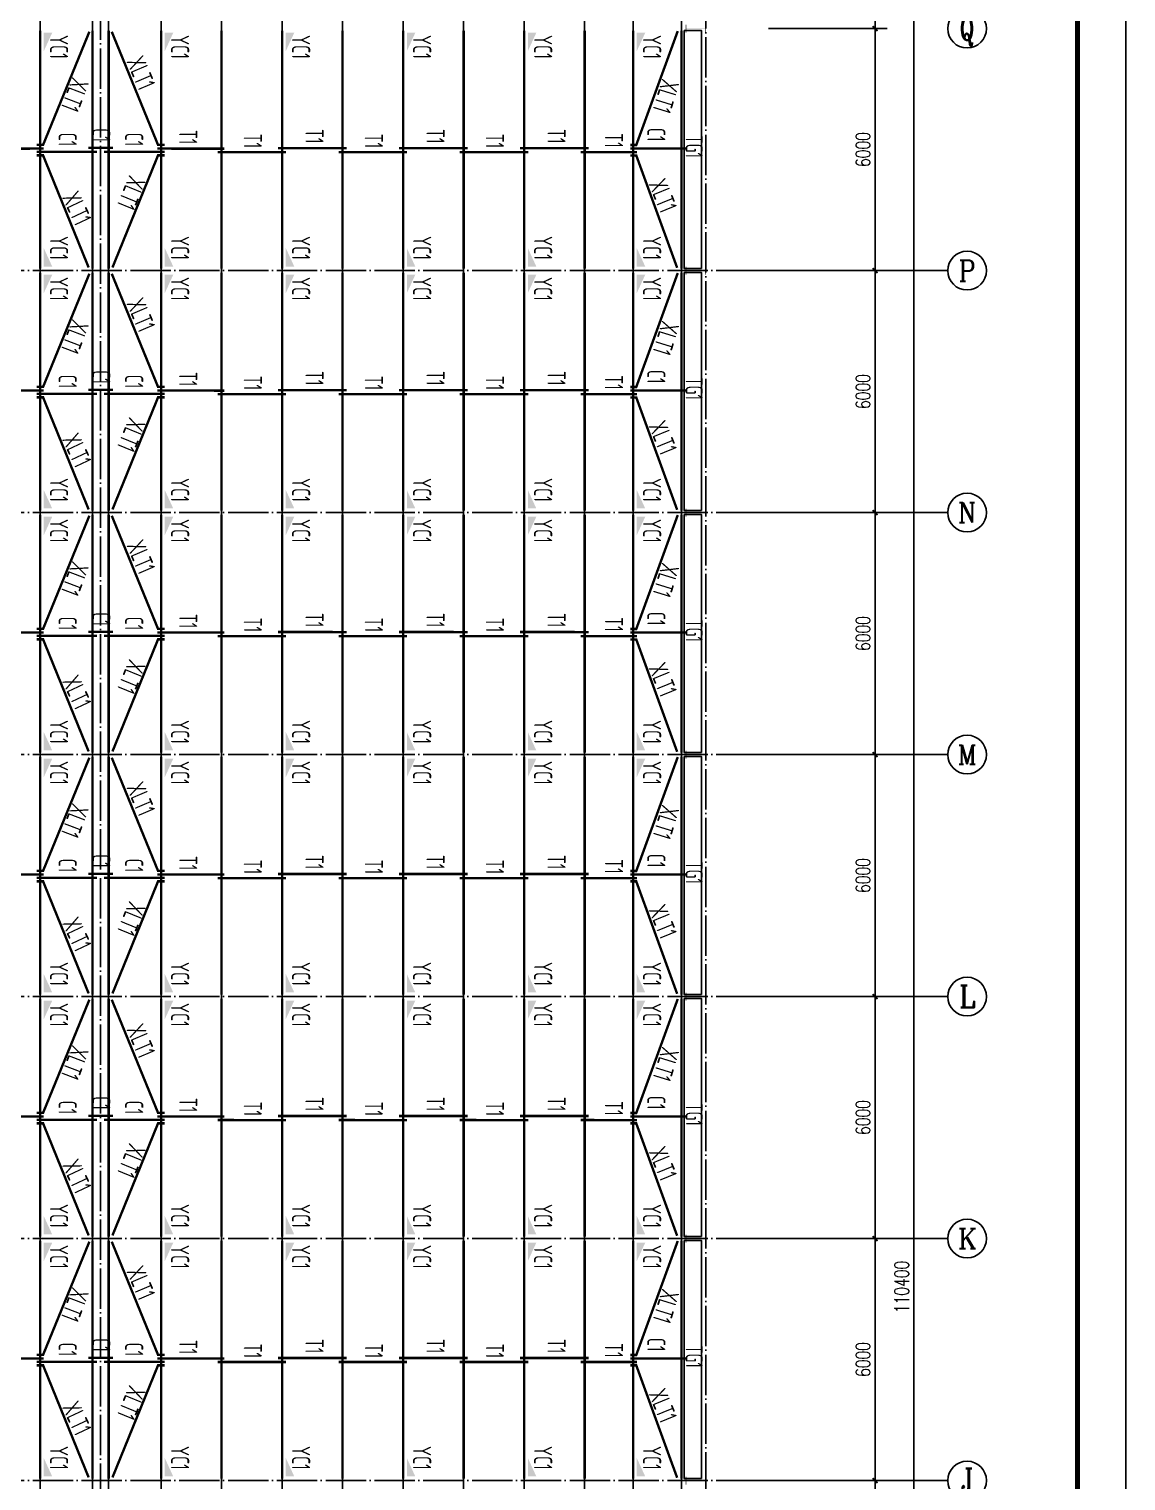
# Model space of a CAD drawing. Extents: x 14207793 to 14719554, y -1675802 to -1228715.
# Drawn here: x 14480640 to 14507830, y -1602707 to -1566707 of the extents above; entities that cross this region are included whole.
import ezdxf
from ezdxf.enums import TextEntityAlignment as Align

# ---------------------------------------------------------------- set-up
doc = ezdxf.new("R2010")
doc.units = 0
doc.header["$LTSCALE"] = 500
doc.header["$MEASUREMENT"] = 0
doc.linetypes.add('DASHEDD', pattern=[5, 4, -1])
doc.linetypes.add('DOTE', pattern=[2.42, 2, -0.2, 0.02, -0.2])
doc.layers.get('0').update_dxf_attribs({"linetype": 'CONTINUOUS'})
doc.layers.get('DEFPOINTS').update_dxf_attribs({"color": 140, "linetype": 'CONTINUOUS'})
for name, color, linetype in [('01', 7, 'CONTINUOUS'), ('1Z', 1, 'DASHEDD'), ('AXIS', 3, 'CONTINUOUS'), ('AXIS_TEXT', 7, 'CONTINUOUS'), ('DOTE', 8, 'DOTE'), ('PUB_TITLE', 4, 'CONTINUOUS'), ('WINDOW', 96, 'CONTINUOUS'), ('墙__虚线', 2, 'CONTINUOUS'), ('层0', 7, 'CONTINUOUS')]:
    doc.layers.add(name, color=color, linetype=linetype)
doc.styles.add('_TCH_AXIS', font='COMPLEX', dxfattribs={"bigfont": 'GBCBIG'})
doc.styles.add('_TCH_DIM_T3', font='SIMPLEX', dxfattribs={"width": 0.705882, "bigfont": 'GBCBIG'})
doc.styles.add('COMPLEX', font='COMPLEX')
doc.styles.add('TSSD_REIN', font='Tssdeng.shx', dxfattribs={"width": 0.65, "bigfont": 'hztxt.shx'})
doc.dimstyles.new('_TCH_ARCH&&120', dxfattribs={"dimtxt": 357, "dimasz": 120, "dimexe": 300, "dimexo": 360, "dimgap": 120, "dimtad": 1, "dimdec": 0, "dimzin": 0, "dimdsep": 46, "dimtxsty": '_TCH_DIM_T3', "dimblk": 'ARCHTICK', "dimcen": 0.09, "dimclrt": 7, "dimazin": 2, "dimtfac": 1, "dimtdec": 0, "dimtix": 1, "dimtmove": 2, "dimatfit": 3, "dimfxl": 0, "dimtolj": 1, "dimtzin": 0, "dimarcsym": 0})

# ---------------------------------------------------------------- blocks, each defined once
blk = doc.blocks.new('gffio')
at = {"layer": '墙__虚线'}
for points in [[(-433999, -56888), (-433999, -56868), (-434094, -56888), (-434199, -56868)], [(-434094, -56888), (-434199, -56868), (-434104, -56888)], [(-434199, -56868), (-434199, -56888), (-434104, -56888)], [(-434094, -56888), (-434104, -56888), (-434094, -57348), (-434104, -57348)], [(-434104, -57348), (-434199, -57348), (-434099, -57365), (-434199, -57368)], [(-434099, -57365), (-434199, -57368), (-433999, -57368)], [(-434094, -57348), (-434104, -57348), (-434058, -57361), (-434099, -57365)], [(-433999, -57368), (-434058, -57361), (-434099, -57365)], [(-434058, -57361), (-433999, -57368), (-434094, -57348), (-433999, -57348)]]:
    blk.add_solid(points, dxfattribs=at)
blk = doc.blocks.new('_ArchTick')
at = {"color": 0, "linetype": 'ByBlock', "const_width": 0.4}
blk.add_lwpolyline([(-0.5, -0.5), (0.5, 0.5)], dxfattribs=at)
blk = doc.blocks.new('*D641')
at = {"layer": 'AXIS', "color": 0, "lineweight": -2}
for p, q in [((14498972, -1602698), (14501912, -1602698)), ((14501612, -1608698), (14501612, -1602698)), ((14498972, -1608698), (14501912, -1608698))]:
    blk.add_line(p, q, dxfattribs=at)
at = {"layer": 'DEFPOINTS', "color": 0}
for p in [(14498612, -1602698), (14501612, -1602698), (14498612, -1608698)]:
    blk.add_point(p, dxfattribs=at)
at = {"layer": 'AXIS', "color": 0, "lineweight": -2, "xscale": 120, "yscale": 120, "zscale": 120}
for p, rotation in [((14501612, -1602698), 90), ((14501612, -1608698), 270)]:
    blk.add_blockref('_ArchTick', p, dxfattribs=dict(at, rotation=rotation))
at = {"layer": 'AXIS', "color": 7, "insert": (14501314, -1605697), "char_height": 357, "attachment_point": 5, "rotation": 90, "style": '_TCH_DIM_T3'}
blk.add_mtext('\\A1;6000', dxfattribs=at)
blk = doc.blocks.new('*D642')
at = {"layer": 'AXIS', "color": 0, "lineweight": -2}
for p, q in [((14498972, -1596698), (14501912, -1596698)), ((14501612, -1602698), (14501612, -1596698)), ((14498972, -1602698), (14501912, -1602698))]:
    blk.add_line(p, q, dxfattribs=at)
at = {"layer": 'DEFPOINTS', "color": 0}
for p in [(14498612, -1596698), (14501612, -1596698), (14498612, -1602698)]:
    blk.add_point(p, dxfattribs=at)
at = {"layer": 'AXIS', "color": 0, "lineweight": -2, "xscale": 120, "yscale": 120, "zscale": 120}
for p, rotation in [((14501612, -1596698), 90), ((14501612, -1602698), 270)]:
    blk.add_blockref('_ArchTick', p, dxfattribs=dict(at, rotation=rotation))
at = {"layer": 'AXIS', "color": 7, "insert": (14501314, -1599697), "char_height": 357, "attachment_point": 5, "rotation": 90, "style": '_TCH_DIM_T3'}
blk.add_mtext('\\A1;6000', dxfattribs=at)
blk = doc.blocks.new('*D643')
at = {"layer": 'AXIS', "color": 0, "lineweight": -2}
for p, q in [((14498972, -1590698), (14501912, -1590698)), ((14501612, -1596698), (14501612, -1590698)), ((14498972, -1596698), (14501912, -1596698))]:
    blk.add_line(p, q, dxfattribs=at)
at = {"layer": 'DEFPOINTS', "color": 0}
for p in [(14498612, -1590698), (14501612, -1590698), (14498612, -1596698)]:
    blk.add_point(p, dxfattribs=at)
at = {"layer": 'AXIS', "color": 0, "lineweight": -2, "xscale": 120, "yscale": 120, "zscale": 120}
for p, rotation in [((14501612, -1590698), 90), ((14501612, -1596698), 270)]:
    blk.add_blockref('_ArchTick', p, dxfattribs=dict(at, rotation=rotation))
at = {"layer": 'AXIS', "color": 7, "insert": (14501314, -1593697), "char_height": 357, "attachment_point": 5, "rotation": 90, "style": '_TCH_DIM_T3'}
blk.add_mtext('\\A1;6000', dxfattribs=at)
blk = doc.blocks.new('*D644')
at = {"layer": 'AXIS', "color": 0, "lineweight": -2}
for p, q in [((14498972, -1584698), (14501912, -1584698)), ((14501612, -1590698), (14501612, -1584698)), ((14498972, -1590698), (14501912, -1590698))]:
    blk.add_line(p, q, dxfattribs=at)
at = {"layer": 'DEFPOINTS', "color": 0}
for p in [(14498612, -1584698), (14501612, -1584698), (14498612, -1590698)]:
    blk.add_point(p, dxfattribs=at)
at = {"layer": 'AXIS', "color": 0, "lineweight": -2, "xscale": 120, "yscale": 120, "zscale": 120}
for p, rotation in [((14501612, -1584698), 90), ((14501612, -1590698), 270)]:
    blk.add_blockref('_ArchTick', p, dxfattribs=dict(at, rotation=rotation))
at = {"layer": 'AXIS', "color": 7, "insert": (14501314, -1587697), "char_height": 357, "attachment_point": 5, "rotation": 90, "style": '_TCH_DIM_T3'}
blk.add_mtext('\\A1;6000', dxfattribs=at)
blk = doc.blocks.new('*D645')
at = {"layer": 'AXIS', "color": 0, "lineweight": -2}
for p, q in [((14498972, -1578698), (14501912, -1578698)), ((14501612, -1584698), (14501612, -1578698)), ((14498972, -1584698), (14501912, -1584698))]:
    blk.add_line(p, q, dxfattribs=at)
at = {"layer": 'DEFPOINTS', "color": 0}
for p in [(14498612, -1578698), (14501612, -1578698), (14498612, -1584698)]:
    blk.add_point(p, dxfattribs=at)
at = {"layer": 'AXIS', "color": 0, "lineweight": -2, "xscale": 120, "yscale": 120, "zscale": 120}
for p, rotation in [((14501612, -1578698), 90), ((14501612, -1584698), 270)]:
    blk.add_blockref('_ArchTick', p, dxfattribs=dict(at, rotation=rotation))
at = {"layer": 'AXIS', "color": 7, "insert": (14501314, -1581697), "char_height": 357, "attachment_point": 5, "rotation": 90, "style": '_TCH_DIM_T3'}
blk.add_mtext('\\A1;6000', dxfattribs=at)
blk = doc.blocks.new('*D646')
at = {"layer": 'AXIS', "color": 0, "lineweight": -2}
for p, q in [((14498972, -1572698), (14501912, -1572698)), ((14501612, -1578698), (14501612, -1572698)), ((14498972, -1578698), (14501912, -1578698))]:
    blk.add_line(p, q, dxfattribs=at)
at = {"layer": 'DEFPOINTS', "color": 0}
for p in [(14498612, -1572698), (14501612, -1572698), (14498612, -1578698)]:
    blk.add_point(p, dxfattribs=at)
at = {"layer": 'AXIS', "color": 0, "lineweight": -2, "xscale": 120, "yscale": 120, "zscale": 120}
for p, rotation in [((14501612, -1572698), 90), ((14501612, -1578698), 270)]:
    blk.add_blockref('_ArchTick', p, dxfattribs=dict(at, rotation=rotation))
at = {"layer": 'AXIS', "color": 7, "insert": (14501314, -1575697), "char_height": 357, "attachment_point": 5, "rotation": 90, "style": '_TCH_DIM_T3'}
blk.add_mtext('\\A1;6000', dxfattribs=at)
blk = doc.blocks.new('*D647')
at = {"layer": 'AXIS', "color": 0, "lineweight": -2}
for p, q in [((14498972, -1566698), (14501912, -1566698)), ((14501612, -1572698), (14501612, -1566698)), ((14498972, -1572698), (14501912, -1572698))]:
    blk.add_line(p, q, dxfattribs=at)
at = {"layer": 'DEFPOINTS', "color": 0}
for p in [(14498612, -1566698), (14501612, -1566698), (14498612, -1572698)]:
    blk.add_point(p, dxfattribs=at)
at = {"layer": 'AXIS', "color": 0, "lineweight": -2, "xscale": 120, "yscale": 120, "zscale": 120}
for p, rotation in [((14501612, -1566698), 90), ((14501612, -1572698), 270)]:
    blk.add_blockref('_ArchTick', p, dxfattribs=dict(at, rotation=rotation))
at = {"layer": 'AXIS', "color": 7, "insert": (14501314, -1569697), "char_height": 357, "attachment_point": 5, "rotation": 90, "style": '_TCH_DIM_T3'}
blk.add_mtext('\\A1;6000', dxfattribs=at)
blk = doc.blocks.new('*D648')
at = {"layer": 'AXIS', "color": 0, "lineweight": -2}
for p, q in [((14498972, -1560698), (14501912, -1560698)), ((14501612, -1566698), (14501612, -1560698)), ((14498972, -1566698), (14501912, -1566698))]:
    blk.add_line(p, q, dxfattribs=at)
at = {"layer": 'DEFPOINTS', "color": 0}
for p in [(14498612, -1560698), (14501612, -1560698), (14498612, -1566698)]:
    blk.add_point(p, dxfattribs=at)
at = {"layer": 'AXIS', "color": 0, "lineweight": -2, "xscale": 120, "yscale": 120, "zscale": 120}
for p, rotation in [((14501612, -1560698), 90), ((14501612, -1566698), 270)]:
    blk.add_blockref('_ArchTick', p, dxfattribs=dict(at, rotation=rotation))
at = {"layer": 'AXIS', "color": 7, "insert": (14501314, -1563697), "char_height": 357, "attachment_point": 5, "rotation": 90, "style": '_TCH_DIM_T3'}
blk.add_mtext('\\A1;6000', dxfattribs=at)
blk = doc.blocks.new('*D652')
at = {"layer": 'AXIS', "color": 0, "lineweight": -2}
for p, q in [((14498972, -1542698), (14502872, -1542698)), ((14502572, -1653098), (14502572, -1542698)), ((14498972, -1653098), (14502872, -1653098))]:
    blk.add_line(p, q, dxfattribs=at)
at = {"layer": 'DEFPOINTS', "color": 0}
for p in [(14498612, -1542698), (14502572, -1542698), (14498612, -1653098)]:
    blk.add_point(p, dxfattribs=at)
at = {"layer": 'AXIS', "color": 0, "lineweight": -2, "xscale": 120, "yscale": 120, "zscale": 120}
for p, rotation in [((14502572, -1542698), 90), ((14502572, -1653098), 270)]:
    blk.add_blockref('_ArchTick', p, dxfattribs=dict(at, rotation=rotation))
at = {"layer": 'AXIS', "color": 7, "insert": (14502274, -1597897), "char_height": 357, "attachment_point": 5, "rotation": 90, "style": '_TCH_DIM_T3'}
blk.add_mtext('\\A1;110400', dxfattribs=at)
blk = doc.blocks.new('_AXISO')
blk.add_circle((0, 0), 0.5)
at = {"layer": 'AXIS_TEXT', "style": 'COMPLEX', "width": 1.041667}
blk.add_attdef('A', text='', height=0.56, dxfattribs=at).set_placement((-0.25, -0.28), (0.25, -0.28), align=Align.FIT)

msp = doc.modelspace()

# ---------------------------------------------------------------- hatches: boundary and pattern name
at = {"layer": 'WINDOW'}
for points in [[(14481005.02, -1567255.07), (14481214.02, -1566799.53), (14481005.02, -1566799.53)], [(14484005.02, -1567255.07), (14484214.02, -1566799.53), (14484005.02, -1566799.53)], [(14487005.02, -1567255.07), (14487214.02, -1566799.53), (14487005.02, -1566799.53)], [(14490005.02, -1567255.07), (14490214.02, -1566799.53), (14490005.02, -1566799.53)], [(14493005.02, -1567255.07), (14493214.02, -1566799.53), (14493005.02, -1566799.53)], [(14495705.02, -1567255.07), (14495914.02, -1566799.53), (14495705.02, -1566799.53)], [(14481005.02, -1572139.93), (14481214.02, -1572595.47), (14481005.02, -1572595.47)], [(14484005.02, -1572139.93), (14484214.02, -1572595.47), (14484005.02, -1572595.47)], [(14487005.02, -1572139.93), (14487214.02, -1572595.47), (14487005.02, -1572595.47)], [(14490005.02, -1572139.93), (14490214.02, -1572595.47), (14490005.02, -1572595.47)], [(14493005.02, -1572139.93), (14493214.02, -1572595.47), (14493005.02, -1572595.47)], [(14495705.02, -1572139.93), (14495914.02, -1572595.47), (14495705.02, -1572595.47)], [(14481005.02, -1573255.07), (14481214.02, -1572799.53), (14481005.02, -1572799.53)], [(14484005.02, -1573255.07), (14484214.02, -1572799.53), (14484005.02, -1572799.53)], [(14487005.02, -1573255.07), (14487214.02, -1572799.53), (14487005.02, -1572799.53)], [(14490005.02, -1573255.07), (14490214.02, -1572799.53), (14490005.02, -1572799.53)], [(14493005.02, -1573255.07), (14493214.02, -1572799.53), (14493005.02, -1572799.53)], [(14495705.02, -1573255.07), (14495914.02, -1572799.53), (14495705.02, -1572799.53)], [(14481005.02, -1578139.93), (14481214.02, -1578595.47), (14481005.02, -1578595.47)], [(14484005.02, -1578139.93), (14484214.02, -1578595.47), (14484005.02, -1578595.47)], [(14487005.02, -1578139.93), (14487214.02, -1578595.47), (14487005.02, -1578595.47)], [(14490005.02, -1578139.93), (14490214.02, -1578595.47), (14490005.02, -1578595.47)], [(14493005.02, -1578139.93), (14493214.02, -1578595.47), (14493005.02, -1578595.47)], [(14495705.02, -1578139.93), (14495914.02, -1578595.47), (14495705.02, -1578595.47)], [(14481005.02, -1579255.07), (14481214.02, -1578799.53), (14481005.02, -1578799.53)], [(14484005.02, -1579255.07), (14484214.02, -1578799.53), (14484005.02, -1578799.53)], [(14487005.02, -1579255.07), (14487214.02, -1578799.53), (14487005.02, -1578799.53)], [(14490005.02, -1579255.07), (14490214.02, -1578799.53), (14490005.02, -1578799.53)], [(14493005.02, -1579255.07), (14493214.02, -1578799.53), (14493005.02, -1578799.53)], [(14495705.02, -1579255.07), (14495914.02, -1578799.53), (14495705.02, -1578799.53)], [(14481005.02, -1584139.93), (14481214.02, -1584595.47), (14481005.02, -1584595.47)], [(14484005.02, -1584139.93), (14484214.02, -1584595.47), (14484005.02, -1584595.47)], [(14487005.02, -1584139.93), (14487214.02, -1584595.47), (14487005.02, -1584595.47)], [(14490005.02, -1584139.93), (14490214.02, -1584595.47), (14490005.02, -1584595.47)], [(14493005.02, -1584139.93), (14493214.02, -1584595.47), (14493005.02, -1584595.47)], [(14495705.02, -1584139.93), (14495914.02, -1584595.47), (14495705.02, -1584595.47)], [(14481005.02, -1585255.07), (14481214.02, -1584799.53), (14481005.02, -1584799.53)], [(14484005.02, -1585255.07), (14484214.02, -1584799.53), (14484005.02, -1584799.53)], [(14487005.02, -1585255.07), (14487214.02, -1584799.53), (14487005.02, -1584799.53)], [(14490005.02, -1585255.07), (14490214.02, -1584799.53), (14490005.02, -1584799.53)], [(14493005.02, -1585255.07), (14493214.02, -1584799.53), (14493005.02, -1584799.53)], [(14495705.02, -1585255.07), (14495914.02, -1584799.53), (14495705.02, -1584799.53)], [(14481005.02, -1590139.93), (14481214.02, -1590595.47), (14481005.02, -1590595.47)], [(14484005.02, -1590139.93), (14484214.02, -1590595.47), (14484005.02, -1590595.47)], [(14487005.02, -1590139.93), (14487214.02, -1590595.47), (14487005.02, -1590595.47)], [(14490005.02, -1590139.93), (14490214.02, -1590595.47), (14490005.02, -1590595.47)], [(14493005.02, -1590139.93), (14493214.02, -1590595.47), (14493005.02, -1590595.47)], [(14495705.02, -1590139.93), (14495914.02, -1590595.47), (14495705.02, -1590595.47)], [(14481005.02, -1591255.07), (14481214.02, -1590799.53), (14481005.02, -1590799.53)], [(14484005.02, -1591255.07), (14484214.02, -1590799.53), (14484005.02, -1590799.53)], [(14487005.02, -1591255.07), (14487214.02, -1590799.53), (14487005.02, -1590799.53)], [(14490005.02, -1591255.07), (14490214.02, -1590799.53), (14490005.02, -1590799.53)], [(14493005.02, -1591255.07), (14493214.02, -1590799.53), (14493005.02, -1590799.53)], [(14495705.02, -1591255.07), (14495914.02, -1590799.53), (14495705.02, -1590799.53)], [(14481005.02, -1596139.93), (14481214.02, -1596595.47), (14481005.02, -1596595.47)], [(14484005.02, -1596139.93), (14484214.02, -1596595.47), (14484005.02, -1596595.47)], [(14487005.02, -1596139.93), (14487214.02, -1596595.47), (14487005.02, -1596595.47)], [(14490005.02, -1596139.93), (14490214.02, -1596595.47), (14490005.02, -1596595.47)], [(14493005.02, -1596139.93), (14493214.02, -1596595.47), (14493005.02, -1596595.47)], [(14495705.02, -1596139.93), (14495914.02, -1596595.47), (14495705.02, -1596595.47)], [(14481005.02, -1597255.07), (14481214.02, -1596799.53), (14481005.02, -1596799.53)], [(14484005.02, -1597255.07), (14484214.02, -1596799.53), (14484005.02, -1596799.53)], [(14487005.02, -1597255.07), (14487214.02, -1596799.53), (14487005.02, -1596799.53)], [(14490005.02, -1597255.07), (14490214.02, -1596799.53), (14490005.02, -1596799.53)], [(14493005.02, -1597255.07), (14493214.02, -1596799.53), (14493005.02, -1596799.53)], [(14495705.02, -1597255.07), (14495914.02, -1596799.53), (14495705.02, -1596799.53)], [(14481005.02, -1602139.93), (14481214.02, -1602595.47), (14481005.02, -1602595.47)], [(14484005.02, -1602139.93), (14484214.02, -1602595.47), (14484005.02, -1602595.47)], [(14487005.02, -1602139.93), (14487214.02, -1602595.47), (14487005.02, -1602595.47)], [(14490005.02, -1602139.93), (14490214.02, -1602595.47), (14490005.02, -1602595.47)], [(14493005.02, -1602139.93), (14493214.02, -1602595.47), (14493005.02, -1602595.47)], [(14495705.02, -1602139.93), (14495914.02, -1602595.47), (14495705.02, -1602595.47)]]:
    msp.add_hatch(color=6, dxfattribs=at).paths.add_polyline_path(points)

# ---------------------------------------------------------------- linework, layer by layer
at = {"const_width": 60}
for points in [[(14480912.5, -1572647.5), (14480912.5, -1566747.5)], [(14482212.5, -1572647.5), (14482212.5, -1566747.5)], [(14482612.5, -1572647.5), (14482612.5, -1566747.5)], [(14483912.5, -1572647.5), (14483912.5, -1566747.5)], [(14485412.5, -1572647.5), (14485412.5, -1566747.5)], [(14486912.5, -1572647.5), (14486912.5, -1566747.5)], [(14488412.5, -1572647.5), (14488412.5, -1566747.5)], [(14489912.5, -1572647.5), (14489912.5, -1566747.5)], [(14491412.5, -1572647.5), (14491412.5, -1566747.5)], [(14492912.5, -1572647.5), (14492912.5, -1566747.5)], [(14494412.5, -1572647.5), (14494412.5, -1566747.5)], [(14495612.5, -1572647.5), (14495612.5, -1566747.5)], [(14496812.5, -1572647.5), (14496812.5, -1566747.5)], [(14480912.5, -1578647.5), (14480912.5, -1572747.5)], [(14482212.5, -1578647.5), (14482212.5, -1572747.5)], [(14482612.5, -1578647.5), (14482612.5, -1572747.5)], [(14483912.5, -1578647.5), (14483912.5, -1572747.5)], [(14485412.5, -1578647.5), (14485412.5, -1572747.5)], [(14486912.5, -1578647.5), (14486912.5, -1572747.5)], [(14488412.5, -1578647.5), (14488412.5, -1572747.5)], [(14489912.5, -1578647.5), (14489912.5, -1572747.5)], [(14491412.5, -1578647.5), (14491412.5, -1572747.5)], [(14492912.5, -1578647.5), (14492912.5, -1572747.5)], [(14494412.5, -1578647.5), (14494412.5, -1572747.5)], [(14495612.5, -1578647.5), (14495612.5, -1572747.5)], [(14496812.5, -1578647.5), (14496812.5, -1572747.5)], [(14480912.5, -1584647.5), (14480912.5, -1578747.5)], [(14482212.5, -1584647.5), (14482212.5, -1578747.5)], [(14482612.5, -1584647.5), (14482612.5, -1578747.5)], [(14483912.5, -1584647.5), (14483912.5, -1578747.5)], [(14485412.5, -1584647.5), (14485412.5, -1578747.5)], [(14486912.5, -1584647.5), (14486912.5, -1578747.5)], [(14488412.5, -1584647.5), (14488412.5, -1578747.5)], [(14489912.5, -1584647.5), (14489912.5, -1578747.5)], [(14491412.5, -1584647.5), (14491412.5, -1578747.5)], [(14492912.5, -1584647.5), (14492912.5, -1578747.5)], [(14494412.5, -1584647.5), (14494412.5, -1578747.5)], [(14495612.5, -1584647.5), (14495612.5, -1578747.5)], [(14496812.5, -1584647.5), (14496812.5, -1578747.5)], [(14480912.5, -1590647.5), (14480912.5, -1584747.5)], [(14482212.5, -1590647.5), (14482212.5, -1584747.5)], [(14482612.5, -1590647.5), (14482612.5, -1584747.5)], [(14483912.5, -1590647.5), (14483912.5, -1584747.5)], [(14485412.5, -1590647.5), (14485412.5, -1584747.5)], [(14486912.5, -1590647.5), (14486912.5, -1584747.5)], [(14488412.5, -1590647.5), (14488412.5, -1584747.5)], [(14489912.5, -1590647.5), (14489912.5, -1584747.5)], [(14491412.5, -1590647.5), (14491412.5, -1584747.5)], [(14492912.5, -1590647.5), (14492912.5, -1584747.5)], [(14494412.5, -1590647.5), (14494412.5, -1584747.5)], [(14495612.5, -1590647.5), (14495612.5, -1584747.5)], [(14496812.5, -1590647.5), (14496812.5, -1584747.5)], [(14480912.5, -1596647.5), (14480912.5, -1590747.5)], [(14482212.5, -1596647.5), (14482212.5, -1590747.5)], [(14482612.5, -1596647.5), (14482612.5, -1590747.5)], [(14483912.5, -1596647.5), (14483912.5, -1590747.5)], [(14485412.5, -1596647.5), (14485412.5, -1590747.5)], [(14486912.5, -1596647.5), (14486912.5, -1590747.5)], [(14488412.5, -1596647.5), (14488412.5, -1590747.5)], [(14489912.5, -1596647.5), (14489912.5, -1590747.5)], [(14491412.5, -1596647.5), (14491412.5, -1590747.5)], [(14492912.5, -1596647.5), (14492912.5, -1590747.5)], [(14494412.5, -1596647.5), (14494412.5, -1590747.5)], [(14495612.5, -1596647.5), (14495612.5, -1590747.5)], [(14496812.5, -1596647.5), (14496812.5, -1590747.5)], [(14480912.5, -1602647.5), (14480912.5, -1596747.5)], [(14482212.5, -1602647.5), (14482212.5, -1596747.5)], [(14482612.5, -1602647.5), (14482612.5, -1596747.5)], [(14483912.5, -1602647.5), (14483912.5, -1596747.5)], [(14485412.5, -1602647.5), (14485412.5, -1596747.5)], [(14486912.5, -1602647.5), (14486912.5, -1596747.5)], [(14488412.5, -1602647.5), (14488412.5, -1596747.5)], [(14489912.5, -1602647.5), (14489912.5, -1596747.5)], [(14491412.5, -1602647.5), (14491412.5, -1596747.5)], [(14492912.5, -1602647.5), (14492912.5, -1596747.5)], [(14494412.5, -1602647.5), (14494412.5, -1596747.5)], [(14495612.5, -1602647.5), (14495612.5, -1596747.5)], [(14496812.5, -1602647.5), (14496812.5, -1596747.5)]]:
    msp.add_lwpolyline(points, dxfattribs=at)
at = {"elevation": 1913.29}
for points in [[(14497312.5, -1572647.5), (14497312.5, -1566747.5), (14496880.5, -1566747.5), (14496880.5, -1572647.5)], [(14497312.5, -1578647.5), (14497312.5, -1572747.5), (14496880.5, -1572747.5), (14496880.5, -1578647.5)], [(14497312.5, -1584647.5), (14497312.5, -1578747.5), (14496880.5, -1578747.5), (14496880.5, -1584647.5)], [(14497312.5, -1590647.5), (14497312.5, -1584747.5), (14496880.5, -1584747.5), (14496880.5, -1590647.5)], [(14497312.5, -1596647.5), (14497312.5, -1590747.5), (14496880.5, -1590747.5), (14496880.5, -1596647.5)], [(14497312.5, -1602647.5), (14497312.5, -1596747.5), (14496880.5, -1596747.5), (14496880.5, -1602647.5)]]:
    msp.add_lwpolyline(points, close=True, dxfattribs=at)
at = {"layer": '1Z', "linetype": 'ByBlock', "ltscale": 0.9, "const_width": 60}
for points in [[(14482135, -1566775), (14480987.5, -1569581.21), (14480825, -1569581.21)], [(14482690, -1566775), (14483837.5, -1569581.21), (14484000, -1569581.21)], [(14496720, -1566757.5), (14495691.21, -1569583.79), (14495541.21, -1569583.79)], [(14481001.25, -1569672.47), (14479341.25, -1569672.97)], [(14482327.5, -1569753.49), (14480825, -1569753)], [(14482117.5, -1572620), (14480987.5, -1569839.78), (14480825, -1569839.78)], [(14482667.37, -1569653.52), (14482107.46, -1569653.53)], [(14482157.63, -1569653.52), (14482717.54, -1569653.53)], [(14482497.5, -1569753.49), (14484000, -1569753)], [(14482707.5, -1572620), (14483837.5, -1569839.78), (14484000, -1569839.78)], [(14483823.75, -1569672.47), (14485483.75, -1569672.97)], [(14485312.5, -1569758.54), (14487012.5, -1569758.95)], [(14486812.5, -1569658.57), (14488512.5, -1569658.89)], [(14488312.5, -1569758.54), (14490012.5, -1569758.95)], [(14489812.5, -1569658.57), (14491512.5, -1569658.89)], [(14491312.5, -1569758.54), (14493012.5, -1569758.95)], [(14492812.5, -1569658.57), (14494512.5, -1569658.89)], [(14494312.5, -1569758.54), (14495712.5, -1569758.95)], [(14495541.21, -1569672.5), (14496912.5, -1569672.5)], [(14496705, -1572627.5), (14495691.21, -1569840.89), (14495541.21, -1569840.89)], [(14482135, -1572775), (14480987.5, -1575581.21), (14480825, -1575581.21)], [(14482690, -1572775), (14483837.5, -1575581.21), (14484000, -1575581.21)], [(14496720, -1572757.5), (14495691.21, -1575583.79), (14495541.21, -1575583.79)], [(14481001.25, -1575672.47), (14479341.25, -1575672.97)], [(14482667.37, -1575653.52), (14482107.46, -1575653.53)], [(14482157.63, -1575653.52), (14482717.54, -1575653.53)], [(14483823.75, -1575672.47), (14485483.75, -1575672.97)], [(14486812.5, -1575658.57), (14488512.5, -1575658.89)], [(14489812.5, -1575658.57), (14491512.5, -1575658.89)], [(14492812.5, -1575658.57), (14494512.5, -1575658.89)], [(14495541.21, -1575672.5), (14496912.5, -1575672.5)], [(14482327.5, -1575753.49), (14480825, -1575753)], [(14482117.5, -1578620), (14480987.5, -1575839.78), (14480825, -1575839.78)], [(14482497.5, -1575753.49), (14484000, -1575753)], [(14482707.5, -1578620), (14483837.5, -1575839.78), (14484000, -1575839.78)], [(14485312.5, -1575758.54), (14487012.5, -1575758.95)], [(14488312.5, -1575758.54), (14490012.5, -1575758.95)], [(14491312.5, -1575758.54), (14493012.5, -1575758.95)], [(14494312.5, -1575758.54), (14495712.5, -1575758.95)], [(14496705, -1578627.5), (14495691.21, -1575840.89), (14495541.21, -1575840.89)], [(14482135, -1578775), (14480987.5, -1581581.21), (14480825, -1581581.21)], [(14482690, -1578775), (14483837.5, -1581581.21), (14484000, -1581581.21)], [(14496720, -1578757.5), (14495691.21, -1581583.79), (14495541.21, -1581583.79)], [(14481001.25, -1581672.47), (14479341.25, -1581672.97)], [(14482327.5, -1581753.49), (14480825, -1581753)], [(14482117.5, -1584620), (14480987.5, -1581839.78), (14480825, -1581839.78)], [(14482667.37, -1581653.52), (14482107.46, -1581653.53)], [(14482157.63, -1581653.52), (14482717.54, -1581653.53)], [(14482497.5, -1581753.49), (14484000, -1581753)], [(14482707.5, -1584620), (14483837.5, -1581839.78), (14484000, -1581839.78)], [(14483823.75, -1581672.47), (14485483.75, -1581672.97)], [(14485312.5, -1581758.54), (14487012.5, -1581758.95)], [(14486812.5, -1581658.57), (14488512.5, -1581658.89)], [(14488312.5, -1581758.54), (14490012.5, -1581758.95)], [(14489812.5, -1581658.57), (14491512.5, -1581658.89)], [(14491312.5, -1581758.54), (14493012.5, -1581758.95)], [(14492812.5, -1581658.57), (14494512.5, -1581658.89)], [(14494312.5, -1581758.54), (14495712.5, -1581758.95)], [(14495541.21, -1581672.5), (14496912.5, -1581672.5)], [(14496705, -1584627.5), (14495691.21, -1581840.89), (14495541.21, -1581840.89)], [(14482135, -1584775), (14480987.5, -1587581.21), (14480825, -1587581.21)], [(14482690, -1584775), (14483837.5, -1587581.21), (14484000, -1587581.21)], [(14496720, -1584757.5), (14495691.21, -1587583.79), (14495541.21, -1587583.79)], [(14481001.25, -1587672.47), (14479341.25, -1587672.97)], [(14482327.5, -1587753.49), (14480825, -1587753)], [(14482117.5, -1590620), (14480987.5, -1587839.78), (14480825, -1587839.78)], [(14482667.37, -1587653.52), (14482107.46, -1587653.53)], [(14482157.63, -1587653.52), (14482717.54, -1587653.53)], [(14482497.5, -1587753.49), (14484000, -1587753)], [(14482707.5, -1590620), (14483837.5, -1587839.78), (14484000, -1587839.78)], [(14483823.75, -1587672.47), (14485483.75, -1587672.97)], [(14485312.5, -1587758.54), (14487012.5, -1587758.95)], [(14486812.5, -1587658.57), (14488512.5, -1587658.89)], [(14488312.5, -1587758.54), (14490012.5, -1587758.95)], [(14489812.5, -1587658.57), (14491512.5, -1587658.89)], [(14491312.5, -1587758.54), (14493012.5, -1587758.95)], [(14492812.5, -1587658.57), (14494512.5, -1587658.89)], [(14494312.5, -1587758.54), (14495712.5, -1587758.95)], [(14495541.21, -1587672.5), (14496912.5, -1587672.5)], [(14496705, -1590627.5), (14495691.21, -1587840.89), (14495541.21, -1587840.89)], [(14482135, -1590775), (14480987.5, -1593581.21), (14480825, -1593581.21)], [(14482690, -1590775), (14483837.5, -1593581.21), (14484000, -1593581.21)], [(14496720, -1590757.5), (14495691.21, -1593583.79), (14495541.21, -1593583.79)], [(14481001.25, -1593672.47), (14479341.25, -1593672.97)], [(14482667.37, -1593653.52), (14482107.46, -1593653.53)], [(14482157.63, -1593653.52), (14482717.54, -1593653.53)], [(14483823.75, -1593672.47), (14485483.75, -1593672.97)], [(14486812.5, -1593658.57), (14488512.5, -1593658.89)], [(14489812.5, -1593658.57), (14491512.5, -1593658.89)], [(14492812.5, -1593658.57), (14494512.5, -1593658.89)], [(14495541.21, -1593672.5), (14496912.5, -1593672.5)], [(14482327.5, -1593753.49), (14480825, -1593753)], [(14482117.5, -1596620), (14480987.5, -1593839.78), (14480825, -1593839.78)], [(14482497.5, -1593753.49), (14484000, -1593753)], [(14482707.5, -1596620), (14483837.5, -1593839.78), (14484000, -1593839.78)], [(14485312.5, -1593758.54), (14487012.5, -1593758.95)], [(14488312.5, -1593758.54), (14490012.5, -1593758.95)], [(14491312.5, -1593758.54), (14493012.5, -1593758.95)], [(14494312.5, -1593758.54), (14495712.5, -1593758.95)], [(14496705, -1596627.5), (14495691.21, -1593840.89), (14495541.21, -1593840.89)], [(14482135, -1596775), (14480987.5, -1599581.21), (14480825, -1599581.21)], [(14482690, -1596775), (14483837.5, -1599581.21), (14484000, -1599581.21)], [(14496720, -1596757.5), (14495691.21, -1599583.79), (14495541.21, -1599583.79)], [(14481001.25, -1599672.47), (14479341.25, -1599672.97)], [(14482327.5, -1599753.49), (14480825, -1599753)], [(14482117.5, -1602620), (14480987.5, -1599839.78), (14480825, -1599839.78)], [(14482667.37, -1599653.52), (14482107.46, -1599653.53)], [(14482157.63, -1599653.52), (14482717.54, -1599653.53)], [(14482497.5, -1599753.49), (14484000, -1599753)], [(14482707.5, -1602620), (14483837.5, -1599839.78), (14484000, -1599839.78)], [(14483823.75, -1599672.47), (14485483.75, -1599672.97)], [(14485312.5, -1599758.54), (14487012.5, -1599758.95)], [(14486812.5, -1599658.57), (14488512.5, -1599658.89)], [(14488312.5, -1599758.54), (14490012.5, -1599758.95)], [(14489812.5, -1599658.57), (14491512.5, -1599658.89)], [(14491312.5, -1599758.54), (14493012.5, -1599758.95)], [(14492812.5, -1599658.57), (14494512.5, -1599658.89)], [(14494312.5, -1599758.54), (14495712.5, -1599758.95)], [(14495541.21, -1599672.5), (14496912.5, -1599672.5)], [(14496705, -1602627.5), (14495691.21, -1599840.89), (14495541.21, -1599840.89)]]:
    msp.add_lwpolyline(points, dxfattribs=at)
at = {"layer": 'AXIS'}
for p, q in [((14498612.5, -1572697.5), (14503412.5, -1572697.5)), ((14498612.5, -1578697.5), (14503412.5, -1578697.5)), ((14498612.5, -1584697.5), (14503412.5, -1584697.5)), ((14498612.5, -1590697.5), (14503412.5, -1590697.5)), ((14498612.5, -1596697.5), (14503412.5, -1596697.5)), ((14498612.5, -1602697.5), (14503412.5, -1602697.5))]:
    msp.add_line(p, q, dxfattribs=at)
at = {"layer": 'DOTE'}
for p, q in [((14482412.5, -1540567.5), (14482412.5, -1656775)), ((14480912.5, -1540897.5), (14480912.5, -1654897.5)), ((14482212.5, -1540897.5), (14482212.5, -1654897.5)), ((14482612.5, -1540897.5), (14482612.5, -1654897.5)), ((14483912.5, -1540897.5), (14483912.5, -1654897.5)), ((14485412.5, -1540897.5), (14485412.5, -1654897.5)), ((14486912.5, -1540897.5), (14486912.5, -1654897.5)), ((14488412.5, -1540897.5), (14488412.5, -1654897.5)), ((14489912.5, -1540897.5), (14489912.5, -1654897.5)), ((14491412.5, -1540897.5), (14491412.5, -1654897.5)), ((14492912.5, -1540897.5), (14492912.5, -1654897.5)), ((14494412.5, -1540897.5), (14494412.5, -1654897.5)), ((14495612.5, -1540897.5), (14495612.5, -1654897.5)), ((14496812.5, -1540897.5), (14496812.5, -1654897)), ((14497412.5, -1541497.5), (14497412.5, -1654297.5)), ((14485412.5, -1542220), (14485412.5, -1655020)), ((14491412.5, -1542220), (14491412.5, -1655020)), ((14466212.5, -1572697.5), (14498612.5, -1572697.5)), ((14466212.5, -1578697.5), (14498612.5, -1578697.5)), ((14466212.5, -1584697.5), (14498612.5, -1584697.5)), ((14466212.5, -1590697.5), (14498612.5, -1590697.5)), ((14466212.5, -1596697.5), (14498612.5, -1596697.5)), ((14466212.5, -1602697.5), (14498612.5, -1602697.5))]:
    msp.add_line(p, q, dxfattribs=at)
at = {"layer": 'PUB_TITLE'}
msp.add_lwpolyline([(14507830, -1675802.5), (14507830, -1533122.5), (14457430, -1533122.5), (14457430, -1675802.5)], close=True, dxfattribs=at)
at = {"layer": 'PUB_TITLE', "const_width": 120}
msp.add_lwpolyline([(14506630, -1674602.5), (14506630, -1536122.5), (14458630, -1536122.5), (14458630, -1674602.5)], close=True, dxfattribs=at)

# ---------------------------------------------------------------- block references
at = {"layer": 'AXIS'}
ref = msp.add_blockref('_AXISO', (14503892.5, -1566697.5), dxfattribs=dict(at, xscale=960, yscale=960, zscale=960))
ref.add_attrib('A', 'Q', dxfattribs={"layer": 'AXIS_TEXT', "height": 572.31, "style": '_TCH_AXIS', "width": 0.807692}).set_placement((14503716.4, -1566983.66), (14504068.6, -1566983.66), align=Align.FIT)
ref = msp.add_blockref('_AXISO', (14503892.5, -1572697.5), dxfattribs=dict(at, xscale=960, yscale=960, zscale=960))
ref.add_attrib('A', 'P', dxfattribs={"layer": 'AXIS_TEXT', "height": 522.31, "style": '_TCH_AXIS'}).set_placement((14503681.09, -1572958.65), (14504103.91, -1572958.65), align=Align.FIT)
ref = msp.add_blockref('_AXISO', (14503892.5, -1578697.5), dxfattribs=dict(at, xscale=960, yscale=960, zscale=960))
ref.add_attrib('A', 'N', dxfattribs={"layer": 'AXIS_TEXT', "height": 498.31, "style": '_TCH_AXIS'}).set_placement((14503667.07, -1578946.66), (14504117.93, -1578946.66), align=Align.FIT)
ref = msp.add_blockref('_AXISO', (14503892.5, -1584697.5), dxfattribs=dict(at, xscale=960, yscale=960, zscale=960))
ref.add_attrib('A', 'M', dxfattribs={"layer": 'AXIS_TEXT', "height": 475.18, "style": '_TCH_AXIS'}).set_placement((14503654.91, -1584935.09), (14504130.09, -1584935.09), align=Align.FIT)
ref = msp.add_blockref('_AXISO', (14503892.5, -1590697.5), dxfattribs=dict(at, xscale=960, yscale=960, zscale=960))
ref.add_attrib('A', 'L', dxfattribs={"layer": 'AXIS_TEXT', "height": 546.83, "style": '_TCH_AXIS'}).set_placement((14503697.2, -1590970.91), (14504087.8, -1590970.91), align=Align.FIT)
ref = msp.add_blockref('_AXISO', (14503892.5, -1596697.5), dxfattribs=dict(at, xscale=960, yscale=960, zscale=960))
ref.add_attrib('A', 'K', dxfattribs={"layer": 'AXIS_TEXT', "height": 498.31, "style": '_TCH_AXIS'}).set_placement((14503667.07, -1596946.66), (14504117.93, -1596946.66), align=Align.FIT)
ref = msp.add_blockref('_AXISO', (14503892.5, -1602697.5), dxfattribs=dict(at, xscale=960, yscale=960, zscale=960))
ref.add_attrib('A', 'J', dxfattribs={"layer": 'AXIS_TEXT', "height": 595.28, "style": '_TCH_AXIS'}).set_placement((14503736.59, -1602995.14), (14504048.41, -1602995.14), align=Align.FIT)
at = {"layer": '层0', "rotation": 270}
for p in [(14554280.63, -2000796.95), (14554280.63, -2006796.95), (14554280.63, -2012796.95), (14554280.63, -2018796.95), (14554280.63, -2024796.95), (14554280.63, -2030796.95), (14554280.63, -2036796.95)]:
    msp.add_blockref('gffio', p, dxfattribs=at)

# ---------------------------------------------------------------- texts
at = {"layer": '01', "color": 4, "style": 'TSSD_REIN', "width": 0.65}
for s, height, rotation, p in [('YC1', 450, 269.993868, (14481158.03, -1566854.02, 1916.56)), ('YC1', 450, 269.993868, (14484158.03, -1566854.02, 1916.56)), ('YC1', 450, 269.993868, (14487158.03, -1566854.02, 1916.56)), ('YC1', 450, 269.993868, (14490158.03, -1566854.02, 1916.56)), ('YC1', 450, 269.993868, (14493158.03, -1566854.02, 1916.56)), ('YC1', 450, 269.993868, (14495858.03, -1566854.02, 1916.56)), ('XLT1', 450, 293.057355, (14483047.84, -1567510.93)), ('XLT1', 450, 249.164821, (14481713.25, -1567883.01)), ('XLT1', 450, 252.804002, (14496335.89, -1567923.97, 4717.39)), ('C1', 450, 270, (14482203.45, -1569167.92)), ('T1', 450, 270, (14484359.22, -1569209.54)), ('T1', 450, 270, (14487490.02, -1569185.3)), ('T1', 450, 270, (14487490.02, -1569185.3)), ('T1', 450, 270, (14490490.02, -1569185.3)), ('T1', 450, 270, (14490490.02, -1569185.3)), ('T1', 450, 270, (14493490.02, -1569185.3)), ('T1', 450, 270, (14493490.02, -1569185.3)), ('C1', 450, 270, (14495962.46, -1569158.02)), ('C1', 450, 270, (14481372, -1569276.72)), ('C1', 450, 270, (14483020.31, -1569276.72)), ('T1', 450, 270, (14485962.52, -1569302.8)), ('T1', 450, 270, (14485962.52, -1569302.8)), ('T1', 450, 270, (14488962.52, -1569302.8)), ('T1', 450, 270, (14488962.52, -1569302.8)), ('T1', 450, 270, (14491962.52, -1569302.8)), ('T1', 450, 270, (14491962.52, -1569302.8)), ('T1', 450, 270, (14494913.72, -1569290.87)), ('TG1', 420, 270, (14496917.7, -1569344.08, 1913.29)), ('XLT1', 450, 247.740362, (14483124.68, -1570312.08)), ('XLT1', 450, 292.190877, (14495988.62, -1570547.42)), ('XLT1', 450, 295.170476, (14481448.93, -1570879.68)), ('YC1', 450, 269.993868, (14481158.03, -1571839.02, 1916.56)), ('YC1', 450, 269.993868, (14484158.03, -1571839.02, 1916.56)), ('YC1', 450, 269.993868, (14487158.03, -1571839.02, 1916.56)), ('YC1', 450, 269.993868, (14490158.03, -1571839.02, 1916.56)), ('YC1', 450, 269.993868, (14493158.03, -1571839.02, 1916.56)), ('YC1', 450, 269.993868, (14495858.03, -1571839.02, 1916.56)), ('YC1', 450, 269.993868, (14481158.03, -1572854.02, 1916.56)), ('YC1', 450, 269.993868, (14484158.03, -1572854.02, 1916.56)), ('YC1', 450, 269.993868, (14487158.03, -1572854.02, 1916.56)), ('YC1', 450, 269.993868, (14490158.03, -1572854.02, 1916.56)), ('YC1', 450, 269.993868, (14493158.03, -1572854.02, 1916.56)), ('YC1', 450, 269.993868, (14495858.03, -1572854.02, 1916.56)), ('XLT1', 450, 293.057355, (14483047.84, -1573510.93)), ('XLT1', 450, 249.164821, (14481713.25, -1573883.01)), ('XLT1', 450, 252.804002, (14496335.89, -1573923.97, 4717.39)), ('C1', 450, 270, (14481372, -1575276.72)), ('C1', 450, 270, (14482203.45, -1575167.92)), ('C1', 450, 270, (14483020.31, -1575276.72)), ('T1', 450, 270, (14484359.22, -1575209.54)), ('T1', 450, 270, (14485962.52, -1575302.8)), ('T1', 450, 270, (14485962.52, -1575302.8)), ('T1', 450, 270, (14487490.02, -1575185.3)), ('T1', 450, 270, (14487490.02, -1575185.3)), ('T1', 450, 270, (14488962.52, -1575302.8)), ('T1', 450, 270, (14488962.52, -1575302.8)), ('T1', 450, 270, (14490490.02, -1575185.3)), ('T1', 450, 270, (14490490.02, -1575185.3)), ('T1', 450, 270, (14491962.52, -1575302.8)), ('T1', 450, 270, (14491962.52, -1575302.8)), ('T1', 450, 270, (14493490.02, -1575185.3)), ('T1', 450, 270, (14493490.02, -1575185.3)), ('T1', 450, 270, (14494913.72, -1575290.87)), ('C1', 450, 270, (14495962.46, -1575158.02)), ('TG1', 420, 270, (14496917.7, -1575344.08, 1913.29)), ('XLT1', 450, 247.740362, (14483124.68, -1576312.08)), ('XLT1', 450, 292.190877, (14495988.62, -1576547.42)), ('XLT1', 450, 295.170476, (14481448.93, -1576879.68)), ('YC1', 450, 269.993868, (14481158.03, -1577839.02, 1916.56)), ('YC1', 450, 269.993868, (14484158.03, -1577839.02, 1916.56)), ('YC1', 450, 269.993868, (14487158.03, -1577839.02, 1916.56)), ('YC1', 450, 269.993868, (14490158.03, -1577839.02, 1916.56)), ('YC1', 450, 269.993868, (14493158.03, -1577839.02, 1916.56)), ('YC1', 450, 269.993868, (14495858.03, -1577839.02, 1916.56)), ('YC1', 450, 269.993868, (14481158.03, -1578854.02, 1916.56)), ('YC1', 450, 269.993868, (14484158.03, -1578854.02, 1916.56)), ('YC1', 450, 269.993868, (14487158.03, -1578854.02, 1916.56)), ('YC1', 450, 269.993868, (14490158.03, -1578854.02, 1916.56)), ('YC1', 450, 269.993868, (14493158.03, -1578854.02, 1916.56)), ('YC1', 450, 269.993868, (14495858.03, -1578854.02, 1916.56)), ('XLT1', 450, 293.057355, (14483047.84, -1579510.93)), ('XLT1', 450, 249.164821, (14481713.25, -1579883.01)), ('XLT1', 450, 252.804002, (14496335.89, -1579923.97, 4717.39)), ('C1', 450, 270, (14481372, -1581276.72)), ('C1', 450, 270, (14482203.45, -1581167.92)), ('C1', 450, 270, (14483020.31, -1581276.72)), ('T1', 450, 270, (14484359.22, -1581209.54)), ('T1', 450, 270, (14485962.52, -1581302.8)), ('T1', 450, 270, (14485962.52, -1581302.8)), ('T1', 450, 270, (14487490.02, -1581185.3)), ('T1', 450, 270, (14487490.02, -1581185.3)), ('T1', 450, 270, (14488962.52, -1581302.8)), ('T1', 450, 270, (14488962.52, -1581302.8)), ('T1', 450, 270, (14490490.02, -1581185.3)), ('T1', 450, 270, (14490490.02, -1581185.3)), ('T1', 450, 270, (14491962.52, -1581302.8)), ('T1', 450, 270, (14491962.52, -1581302.8)), ('T1', 450, 270, (14493490.02, -1581185.3)), ('T1', 450, 270, (14493490.02, -1581185.3)), ('T1', 450, 270, (14494913.72, -1581290.87)), ('C1', 450, 270, (14495962.46, -1581158.02)), ('TG1', 420, 270, (14496917.7, -1581344.08, 1913.29)), ('XLT1', 450, 247.740362, (14483124.68, -1582312.08)), ('XLT1', 450, 292.190877, (14495988.62, -1582547.42)), ('XLT1', 450, 295.170476, (14481448.93, -1582879.68)), ('YC1', 450, 269.993868, (14481158.03, -1583839.02, 1916.56)), ('YC1', 450, 269.993868, (14484158.03, -1583839.02, 1916.56)), ('YC1', 450, 269.993868, (14487158.03, -1583839.02, 1916.56)), ('YC1', 450, 269.993868, (14490158.03, -1583839.02, 1916.56)), ('YC1', 450, 269.993868, (14493158.03, -1583839.02, 1916.56)), ('YC1', 450, 269.993868, (14495858.03, -1583839.02, 1916.56)), ('YC1', 450, 269.993868, (14481158.03, -1584854.02, 1916.56)), ('YC1', 450, 269.993868, (14484158.03, -1584854.02, 1916.56)), ('YC1', 450, 269.993868, (14487158.03, -1584854.02, 1916.56)), ('YC1', 450, 269.993868, (14490158.03, -1584854.02, 1916.56)), ('YC1', 450, 269.993868, (14493158.03, -1584854.02, 1916.56)), ('YC1', 450, 269.993868, (14495858.03, -1584854.02, 1916.56)), ('XLT1', 450, 293.057355, (14483047.84, -1585510.93)), ('XLT1', 450, 249.164821, (14481713.25, -1585883.01)), ('XLT1', 450, 252.804002, (14496335.89, -1585923.97, 4717.39)), ('C1', 450, 270, (14482203.45, -1587167.92)), ('T1', 450, 270, (14484359.22, -1587209.54)), ('T1', 450, 270, (14487490.02, -1587185.3)), ('T1', 450, 270, (14487490.02, -1587185.3)), ('T1', 450, 270, (14490490.02, -1587185.3)), ('T1', 450, 270, (14490490.02, -1587185.3)), ('T1', 450, 270, (14493490.02, -1587185.3)), ('T1', 450, 270, (14493490.02, -1587185.3)), ('C1', 450, 270, (14495962.46, -1587158.02)), ('C1', 450, 270, (14481372, -1587276.72)), ('C1', 450, 270, (14483020.31, -1587276.72)), ('T1', 450, 270, (14485962.52, -1587302.8)), ('T1', 450, 270, (14485962.52, -1587302.8)), ('T1', 450, 270, (14488962.52, -1587302.8)), ('T1', 450, 270, (14488962.52, -1587302.8)), ('T1', 450, 270, (14491962.52, -1587302.8)), ('T1', 450, 270, (14491962.52, -1587302.8)), ('T1', 450, 270, (14494913.72, -1587290.87)), ('TG1', 420, 270, (14496917.7, -1587344.08, 1913.29)), ('XLT1', 450, 247.740362, (14483124.68, -1588312.08)), ('XLT1', 450, 292.190877, (14495988.62, -1588547.42)), ('XLT1', 450, 295.170476, (14481448.93, -1588879.68)), ('YC1', 450, 269.993868, (14481158.03, -1589839.02, 1916.56)), ('YC1', 450, 269.993868, (14484158.03, -1589839.02, 1916.56)), ('YC1', 450, 269.993868, (14487158.03, -1589839.02, 1916.56)), ('YC1', 450, 269.993868, (14490158.03, -1589839.02, 1916.56)), ('YC1', 450, 269.993868, (14493158.03, -1589839.02, 1916.56)), ('YC1', 450, 269.993868, (14495858.03, -1589839.02, 1916.56)), ('YC1', 450, 269.993868, (14481158.03, -1590854.02, 1916.56)), ('YC1', 450, 269.993868, (14484158.03, -1590854.02, 1916.56)), ('YC1', 450, 269.993868, (14487158.03, -1590854.02, 1916.56)), ('YC1', 450, 269.993868, (14490158.03, -1590854.02, 1916.56)), ('YC1', 450, 269.993868, (14493158.03, -1590854.02, 1916.56)), ('YC1', 450, 269.993868, (14495858.03, -1590854.02, 1916.56)), ('XLT1', 450, 293.057355, (14483047.84, -1591510.93)), ('XLT1', 450, 249.164821, (14481713.25, -1591883.01)), ('XLT1', 450, 252.804002, (14496335.89, -1591923.97, 4717.39)), ('C1', 450, 270, (14481372, -1593276.72)), ('C1', 450, 270, (14482203.45, -1593167.92)), ('C1', 450, 270, (14483020.31, -1593276.72)), ('T1', 450, 270, (14484359.22, -1593209.54)), ('T1', 450, 270, (14485962.52, -1593302.8)), ('T1', 450, 270, (14485962.52, -1593302.8)), ('T1', 450, 270, (14487490.02, -1593185.3)), ('T1', 450, 270, (14487490.02, -1593185.3)), ('T1', 450, 270, (14488962.52, -1593302.8)), ('T1', 450, 270, (14488962.52, -1593302.8)), ('T1', 450, 270, (14490490.02, -1593185.3)), ('T1', 450, 270, (14490490.02, -1593185.3)), ('T1', 450, 270, (14491962.52, -1593302.8)), ('T1', 450, 270, (14491962.52, -1593302.8)), ('T1', 450, 270, (14493490.02, -1593185.3)), ('T1', 450, 270, (14493490.02, -1593185.3)), ('T1', 450, 270, (14494913.72, -1593290.87)), ('C1', 450, 270, (14495962.46, -1593158.02)), ('TG1', 420, 270, (14496917.7, -1593344.08, 1913.29)), ('XLT1', 450, 247.740362, (14483124.68, -1594312.08)), ('XLT1', 450, 292.190877, (14495988.62, -1594547.42)), ('XLT1', 450, 295.170476, (14481448.93, -1594879.68)), ('YC1', 450, 269.993868, (14481158.03, -1595839.02, 1916.56)), ('YC1', 450, 269.993868, (14484158.03, -1595839.02, 1916.56)), ('YC1', 450, 269.993868, (14487158.03, -1595839.02, 1916.56)), ('YC1', 450, 269.993868, (14490158.03, -1595839.02, 1916.56)), ('YC1', 450, 269.993868, (14493158.03, -1595839.02, 1916.56)), ('YC1', 450, 269.993868, (14495858.03, -1595839.02, 1916.56)), ('YC1', 450, 269.993868, (14481158.03, -1596854.02, 1916.56)), ('YC1', 450, 269.993868, (14484158.03, -1596854.02, 1916.56)), ('YC1', 450, 269.993868, (14487158.03, -1596854.02, 1916.56)), ('YC1', 450, 269.993868, (14490158.03, -1596854.02, 1916.56)), ('YC1', 450, 269.993868, (14493158.03, -1596854.02, 1916.56)), ('YC1', 450, 269.993868, (14495858.03, -1596854.02, 1916.56)), ('XLT1', 450, 293.057355, (14483047.84, -1597510.93)), ('XLT1', 450, 249.164821, (14481713.25, -1597883.01)), ('XLT1', 450, 252.804002, (14496335.89, -1597923.97, 4717.39)), ('C1', 450, 270, (14481372, -1599276.72)), ('C1', 450, 270, (14482203.45, -1599167.92)), ('C1', 450, 270, (14483020.31, -1599276.72)), ('T1', 450, 270, (14484359.22, -1599209.54)), ('T1', 450, 270, (14485962.52, -1599302.8)), ('T1', 450, 270, (14485962.52, -1599302.8)), ('T1', 450, 270, (14487490.02, -1599185.3)), ('T1', 450, 270, (14487490.02, -1599185.3)), ('T1', 450, 270, (14488962.52, -1599302.8)), ('T1', 450, 270, (14488962.52, -1599302.8)), ('T1', 450, 270, (14490490.02, -1599185.3)), ('T1', 450, 270, (14490490.02, -1599185.3)), ('T1', 450, 270, (14491962.52, -1599302.8)), ('T1', 450, 270, (14491962.52, -1599302.8)), ('T1', 450, 270, (14493490.02, -1599185.3)), ('T1', 450, 270, (14493490.02, -1599185.3)), ('T1', 450, 270, (14494913.72, -1599290.87)), ('C1', 450, 270, (14495962.46, -1599158.02)), ('TG1', 420, 270, (14496917.7, -1599344.08, 1913.29)), ('XLT1', 450, 247.740362, (14483124.68, -1600312.08)), ('XLT1', 450, 292.190877, (14495988.62, -1600547.42)), ('XLT1', 450, 295.170476, (14481448.93, -1600879.68)), ('YC1', 450, 269.993868, (14481158.03, -1601839.02, 1916.56)), ('YC1', 450, 269.993868, (14484158.03, -1601839.02, 1916.56)), ('YC1', 450, 269.993868, (14487158.03, -1601839.02, 1916.56)), ('YC1', 450, 269.993868, (14490158.03, -1601839.02, 1916.56)), ('YC1', 450, 269.993868, (14493158.03, -1601839.02, 1916.56)), ('YC1', 450, 269.993868, (14495858.03, -1601839.02, 1916.56))]:
    msp.add_text(s, height=height, rotation=rotation, dxfattribs=at).set_placement(p)

# ---------------------------------------------------------------- dimensions: what is measured, and where the dimension line sits
at = {"layer": 'AXIS'}
for p1, p2, distance, picture, middle in [((14498612.5, -1653097.5), (14498612.5, -1542697.5), -3960, '*D652', (14502274, -1597897.5)), ((14498612.5, -1566697.5), (14498612.5, -1560697.5), -3000, '*D648', (14501314, -1563697.5)), ((14498612.5, -1572697.5), (14498612.5, -1566697.5), -3000, '*D647', (14501314, -1569697.5)), ((14498612.5, -1578697.5), (14498612.5, -1572697.5), -3000, '*D646', (14501314, -1575697.5)), ((14498612.5, -1584697.5), (14498612.5, -1578697.5), -3000, '*D645', (14501314, -1581697.5)), ((14498612.5, -1590697.5), (14498612.5, -1584697.5), -3000, '*D644', (14501314, -1587697.5)), ((14498612.5, -1596697.5), (14498612.5, -1590697.5), -3000, '*D643', (14501314, -1593697.5)), ((14498612.5, -1602697.5), (14498612.5, -1596697.5), -3000, '*D642', (14501314, -1599697.5)), ((14498612.5, -1608697.5), (14498612.5, -1602697.5), -3000, '*D641', (14501314, -1605697.5))]:
    dim = msp.add_aligned_dim(p1=p1, p2=p2, distance=distance, dimstyle='_TCH_ARCH&&120', dxfattribs=at)
    dim.commit()
    dim.dimension.update_dxf_attribs({"geometry": picture, "text_midpoint": middle})

doc.saveas('drawing.dxf')
